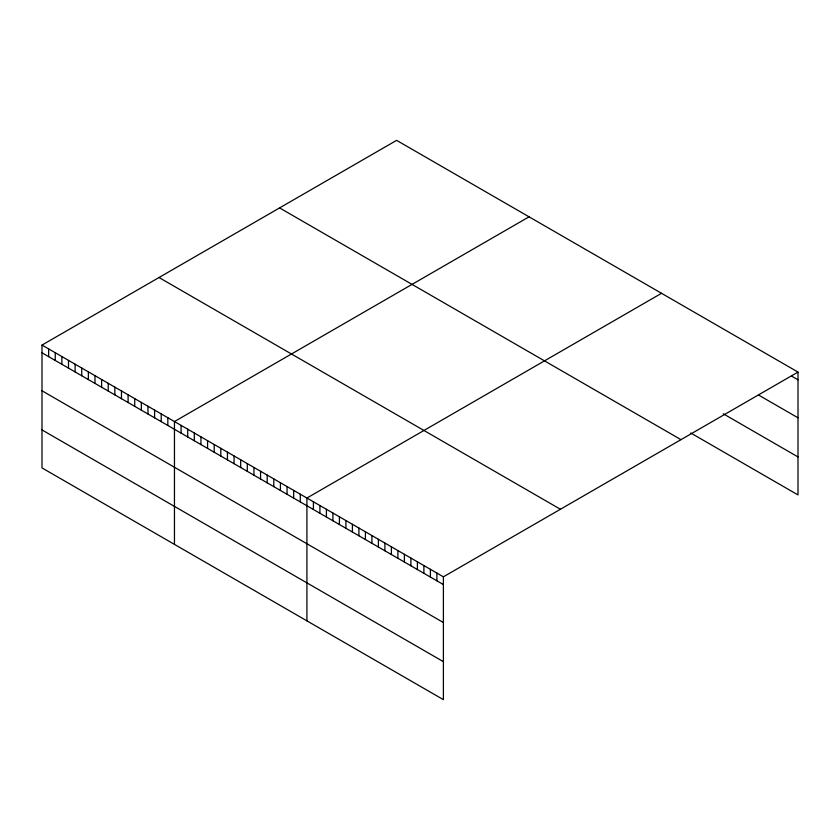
<?xml version="1.0" encoding="UTF-8"?>
<svg xmlns="http://www.w3.org/2000/svg" width="840" height="840" viewBox="0 0 840 840"><rect width="100%" height="100%" fill="white"/><g stroke="black" fill="none" stroke-linecap="round" stroke-linejoin="round"><path stroke-width="1.26" d="M42 345.082L443.394 576.828L443.394 699.647L42 467.911L42 345.082L396.606 140.353L798 372.089L798 494.918L690.774 433.01M529.063 216.825L174.458 421.554L174.458 544.383M661.532 293.296L306.915 498.036L306.915 620.855M443.394 576.828L798 372.089M791.5 376.068L798 379.817M759.003 395.294L798 417.806M723.261 413.784L798 456.939M279.584 207.911L680.977 439.656M159.023 277.526L560.417 509.261M42 352.81L443.394 584.556M42 390.789L443.394 622.534M42 429.923L443.394 661.668M436.894 573.069L436.894 580.797M430.395 569.321L430.395 577.049M423.895 565.572L423.895 573.3M417.396 561.813L417.396 569.541M410.897 558.065L410.897 565.793M404.397 554.316L404.397 562.044M397.897 550.557L397.897 558.285M391.398 546.808L391.398 554.537M384.899 543.06L384.899 550.788M378.399 539.301L378.399 547.029M371.899 535.553L371.899 543.28M365.411 531.804L365.411 539.532M358.911 528.045L358.911 535.773M352.411 524.297L352.411 532.024M345.912 520.548L345.912 528.276M339.413 516.789L339.413 524.517M332.913 513.041L332.913 520.769M326.413 509.292L326.413 517.02M319.914 505.533L319.914 513.261M313.415 501.784L313.415 509.513M300.29 494.214L300.29 501.942M293.675 490.382L293.675 498.11M287.049 486.56L287.049 494.288M280.423 482.738L280.423 490.466M273.798 478.916L273.798 486.644M267.183 475.094L267.183 482.822M260.558 471.272L260.558 479M253.932 467.439L253.932 475.167M247.306 463.617L247.306 471.345M240.691 459.795L240.691 467.523M234.066 455.973L234.066 463.701M227.441 452.151L227.441 459.879M220.815 448.329L220.815 456.057M214.2 444.497L214.2 452.225M207.575 440.675L207.575 448.403M200.949 436.853L200.949 444.581M194.323 433.031L194.323 440.759M187.709 429.209L187.709 436.937M181.083 425.387L181.083 433.115M167.832 417.732L167.832 425.46M161.217 413.91L161.217 421.638M154.591 410.088L154.591 417.816M147.966 406.266L147.966 413.994M141.341 402.444L141.341 410.172M134.726 398.622L134.726 406.34M128.1 394.79L128.1 402.518M121.475 390.968L121.475 398.695M114.849 387.145L114.849 394.874M108.234 383.324L108.234 391.052M101.609 379.502L101.609 387.23M94.983 375.68L94.983 383.397M88.358 371.847L88.358 379.575M81.742 368.025L81.742 375.753M75.117 364.203L75.117 371.931M68.492 360.381L68.492 368.109M61.866 356.559L61.866 364.287M55.251 352.737L55.251 360.455M48.626 348.905L48.626 356.632"/></g></svg>
